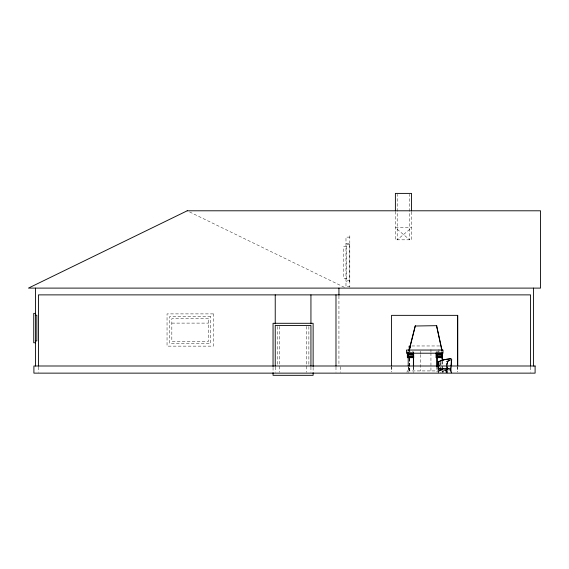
<?xml version="1.0" encoding="UTF-8"?>
<svg xmlns="http://www.w3.org/2000/svg" width="569" height="569" viewBox="0 0 569 569"><rect width="100%" height="100%" fill="white"/><g stroke="black" fill="none" stroke-linecap="round" stroke-linejoin="round"><path stroke-width="0.43" stroke-dasharray="2.85 2.13" d="M438.919 371.664L438.919 369.466M450.819 369.466L450.975 366.905M451.224 366.905L451.068 369.466L438.557 369.466M449.489 359.999L446.644 361.351L446.53 372.325M447.355 373.136L447.526 361.486L447.006 361.649L446.843 364.238L446.843 373.136M447.526 361.486L447.035 364.217L447.035 373.136M450.356 359.964L447.198 361.614L446.999 364.217L447.39 361.614L450.634 359.964M409.73 229.35L397.198 239.819L397.198 194.271M447.213 361.45L446.829 361.806L446.757 361.18M447.014 361.827L449.695 360.575M450.812 368.541L438.415 368.541L450.548 368.598L450.755 366.322M438.422 368.541A18.948 1.223 3.7 0 1 446.587 368.541L449.638 368.541M395.391 227.621L411.536 227.621M349.807 237.124L345.98 237.124L345.98 286.705L349.807 286.705M345.98 243.219L349.679 243.219L349.679 281.819L345.98 281.819M349.679 244.599L346.485 244.599L346.485 280.439L349.679 280.439M346.485 246.576L343.79 246.576L343.79 278.461L346.485 278.461M171.831 323.107L208.503 323.107M411.864 345.966L439.78 345.966M407.361 351.862L413.599 351.813M436.053 351.862L441.992 351.862M438.557 370.035L451.039 370.035L451.558 373.136M446.843 370.327L438.5 370.327L438.5 369.366L450.548 369.366L450.548 368.598M441.864 369.466L442.981 369.466M189.605 211.96L344.387 287.331M397.198 229.236L409.73 239.819L409.73 194.271M450.94 370.035L451.502 373.136M450.584 370.035L451.004 372.361M451.203 373.136L450.684 369.466M445.605 370.035L446.139 373.136M446.309 370.035L446.565 373.136M446.26 370.035L446.452 372.361M446.53 366.322L446.587 368.107M438.358 366.322L438.415 368.107M530.557 366.977L530.557 372.254M457.761 366.6L457.761 371.898M457.512 366.6L457.512 371.898M451.039 369.466L451.039 370.035M447.227 370.035L447.198 364.217M446.935 369.466L446.935 370.035M446.693 368.598L446.693 369.366M443.735 372.162L443.735 370.917L406.337 370.917L406.337 372.162M442.938 370.917L442.938 372.78M442.298 361.251L442.298 371.898M442.092 361.251L442.092 372.78M440.904 362.403L440.904 371.92M440.655 362.403L440.655 372.78M438.948 349.437L438.948 352.012M438.948 366.621L438.948 370.917M438.756 366.841L438.72 370.327M438.607 366.664L438.607 372.325M438.415 366.649L438.415 373.136M438.102 366.664L438.102 372.325M437.113 366.571L437.113 371.898M436.907 366.571L436.907 371.898M430.946 349.437L430.946 352.012M430.946 352.872L430.946 370.917M420.633 351.151L420.633 353.733M420.633 354.594L420.633 370.917M413.599 366.891L413.599 372.211M413.393 366.891L413.393 372.211M411.536 211.789L411.536 239.819L395.391 239.819L395.391 211.789M409.502 358.079L409.502 372.78M409.353 349.437L409.353 352.012M409.353 358.89L409.353 370.917M409.246 358.079L409.246 371.92M408.421 366.891L408.421 372.211M408.208 366.891L408.208 372.211M407.127 370.917L407.127 372.162M391.799 366.6L391.799 371.898M391.543 366.6L391.543 371.898M349.807 235.722L349.807 287.217M340.532 366.792L340.532 372.339M338.932 296.072L338.932 365.995M335.987 366.977L335.987 372.254M313.128 367.382L313.128 371.792M310.937 366.955L310.937 372.254M308.867 326.528L308.867 365.12M306.399 326.371L306.399 372.247M279.777 326.371L279.777 372.247M277.302 326.528L277.302 365.12M275.232 366.955L275.232 372.254M273.049 367.382L273.049 371.792M38.443 366.977L38.443 372.254M213.29 313.896L167.044 313.896L167.044 346.137L213.29 346.137L213.29 313.896M210.665 316.52L169.669 316.52L169.669 343.512L210.665 343.512L210.665 316.52M208.503 318.683L171.831 318.683L171.831 341.35L208.503 341.35L208.503 318.683"/><path stroke-width="0.85" d="M408.101 356.678L407.61 353.434M436.793 356.678L436.772 354.814M451.032 366.052L451.338 360.931M451.274 366.052L451.694 359.224L450.314 358.74L444.638 359.565L438.592 361.614L438.756 365.967M409.637 349.124L410.455 345.774M409.211 350.454L415.356 325.667M408.962 350.454L415.199 326.009L436.8 325.667M438.592 361.614L444.702 359.565L450.961 358.797M438.102 365.853L437.938 361.649L438.742 361.443L438.919 365.967M437.938 361.649L438.415 365.839M35.498 313.37L33.735 313.37L33.735 342.766L35.498 342.766M35.285 315.198L36.843 315.198L36.843 340.938L35.285 340.938M442.696 350.042L406.451 350.042L406.451 353.207L442.696 353.207M413.314 353.136L408.03 353.136L413.314 353.328M442.013 353.328L436.729 353.136L442.013 353.136L442.092 359.48M413.357 354.779L408.058 354.779L408.037 353.52L413.322 353.52M442.049 354.779L436.757 354.779L436.736 353.52L442.021 353.52M413.35 354.487L408.037 354.487L407.71 353.171M436.736 354.487L442.042 354.487M408.08 354.814L413.379 355.127L413.393 356.457M436.786 355.127L442.07 355.127L442.085 356.457M408.108 356.592L413.393 356.592M442.085 356.592L436.8 356.592L436.302 353.434L436.8 357.652M413.393 357.176L408.108 357.176L407.575 353.377M436.8 357.176L442.085 357.176M413.599 366.002L413.599 352.695L413.649 357.652L407.361 357.652L407.361 352.688M442.341 357.652L436.053 357.652L436.053 352.688M436.402 353.171L436.764 354.779M442.092 350.454L436.643 326.009L441.843 350.454M438.429 361.479L438.607 365.853M408.094 355.07L408.108 356.457M442.319 356.827L442.205 352.688L442.177 357.652M413.649 357.652L413.507 352.688L413.485 357.652M408.065 354.779L408.037 353.52M436.736 353.52L436.757 354.487M442.284 352.688L442.312 355.17M533.502 288.106L533.502 365.995M530.557 366.102L530.557 294.877L38.443 294.877L38.443 366.102M457.761 365.711L457.761 315.354L391.543 315.354L391.543 365.711M457.512 315.354L457.512 365.711M442.974 350.042L442.974 353.207M442.298 353.271L442.298 359.48M437.113 357.702L437.113 366.571M436.907 354.16L436.907 366.571M413.393 352.695L413.393 366.002M411.536 210.95L411.536 193.396L395.391 193.396L395.391 210.95M409.502 349.43L409.246 345.966L409.246 350.291M408.208 352.695L408.208 366.002M338.932 288.106L338.932 295.19M335.987 294.877L335.987 366.102M313.128 366.5L313.128 323.292L273.049 323.292L273.049 366.5M313.128 372.674L313.128 375.32L273.049 375.32L273.049 372.674M310.937 294.877L310.937 323.889M310.937 366.073L310.937 325.475L275.232 325.475L275.232 366.073M275.232 294.877L275.232 323.889M35.498 288.106L35.498 365.995M437.746 361.358L438.18 361.827L437.767 361.294M187.215 210.793L28.45 288.106L540.55 288.106L540.55 210.793L187.215 210.793M535.102 365.995L33.898 365.995L33.898 373.136L535.102 373.136L535.102 365.995"/></g></svg>
